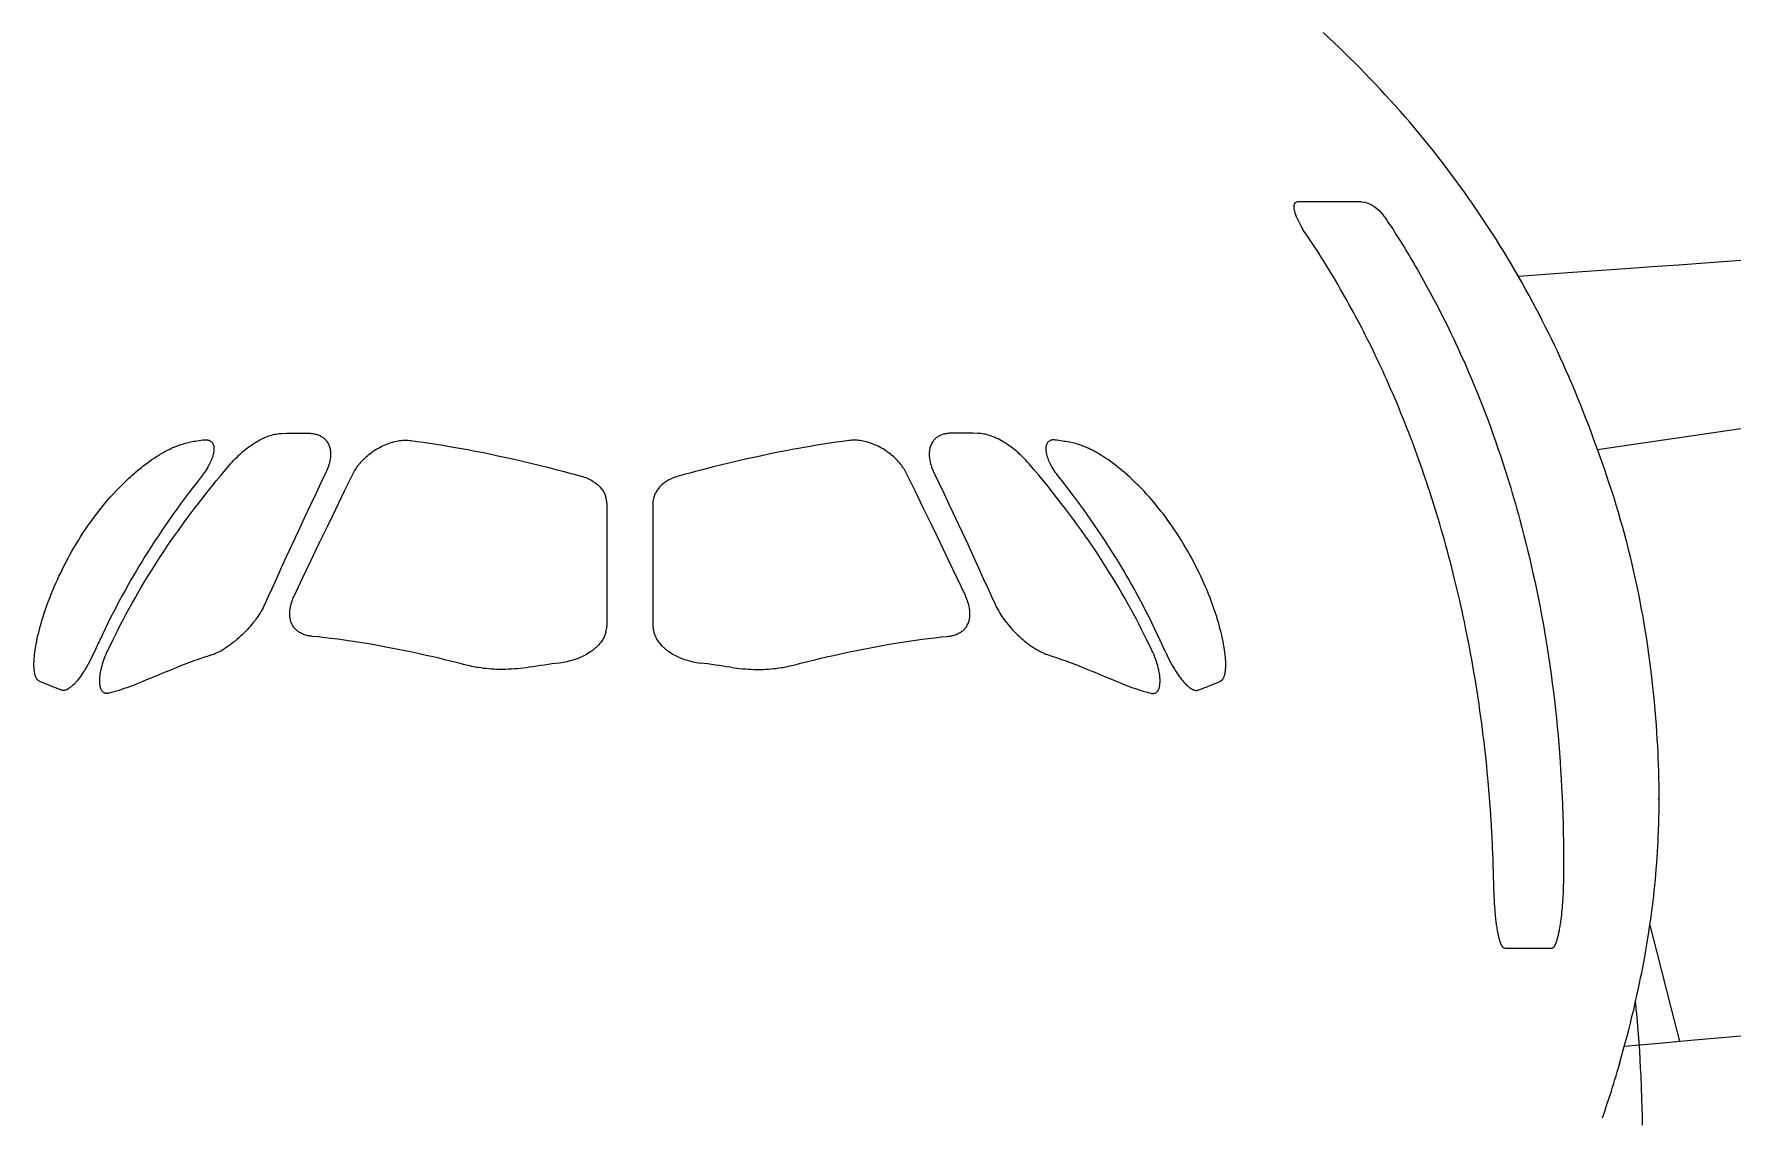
# Model space of a CAD drawing. Header units: millimetres. Extents: x -1718 to 143559, y -78490 to 15626.
# Drawn here: x 109455 to 114381, y 3229 to 6375 of the extents above; entities that cross this region are included whole.
import ezdxf

# ---------------------------------------------------------------- set-up
doc = ezdxf.new("R2010")
doc.units = ezdxf.units.MM
doc.header["$MEASUREMENT"] = 0
doc.linetypes.add('SOLID', pattern=[0])
doc.layers.get('0').update_dxf_attribs({"linetype": 'CONTINUOUS'})
doc.layers.add('LAYER_0$C$L0', color=7, linetype='SOLID')

msp = doc.modelspace()

# ---------------------------------------------------------------- linework, layer by layer
at = {"color": 7, "ltscale": 0.03937}
for p, q in [((111116.7, 5012.4), (111116.8, 4656.7)), ((111250.7, 5012.4), (111250.6, 4656.7))]:
    msp.add_line(p, q, dxfattribs=at)
at = {"ltscale": 0.000961214}
msp.add_line((114165.5, 4155.8), (114165.5, 4154.8), dxfattribs=at)
at = {"ltscale": 0.03937}
msp.add_line((114142.7, 3788.7), (114161.9, 3713.3), dxfattribs=at)
at = {"ltscale": 0.00015551}
msp.add_line((114127.9, 3710.7), (114128.1, 3710.7), dxfattribs=at)
at = {"color": 7, "ltscale": 0.03937}
for points in [[(113987.8, 5176.4), (113980.4, 5197.1), (113972.9, 5217.8), (113965.2, 5238.4), (113957.3, 5258.9), (113949.4, 5279.4), (113941.2, 5299.8), (113932.9, 5320.2), (113924.5, 5340.5), (113915.9, 5360.8), (113911.6, 5370.9), (113907.2, 5381), (113899.1, 5399.3), (113891, 5417.5), (113882.7, 5435.7), (113874.2, 5453.9), (113865.7, 5471.9), (113857, 5490), (113848.2, 5507.9), (113839.3, 5525.8), (113830.3, 5543.7), (113821.2, 5561.5), (113811.9, 5579.2), (113802, 5597.7), (113792, 5616.2), (113781.9, 5634.6), (113771.7, 5652.9), (113761.3, 5671.1), (113750.8, 5689.3), (113740.2, 5707.4), (113729.4, 5725.4), (113718.5, 5743.4), (113707.5, 5761.2), (113696.4, 5779), (113685.1, 5796.7), (113673.7, 5814.3), (113662.2, 5831.9), (113650.5, 5849.3), (113638.8, 5866.7), (113626.9, 5884), (113614.9, 5901.2), (113602.7, 5918.3), (113590.5, 5935.3), (113578.1, 5952.2), (113565.6, 5969.1), (113552.8, 5986.1), (113539.8, 6003), (113526.8, 6019.8), (113513.6, 6036.6), (113500.3, 6053.2), (113486.8, 6069.7), (113473.3, 6086.2), (113459.6, 6102.5), (113445.9, 6118.8), (113432, 6134.9), (113418, 6150.9), (113403.8, 6166.9), (113389.6, 6182.7), (113375.2, 6198.4), (113360.8, 6214), (113346.2, 6229.5), (113331.5, 6244.9), (113316.7, 6260.2), (113301.8, 6275.4), (113286.8, 6290.5), (113271.7, 6305.4), (113256.5, 6320.3), (113241.2, 6335), (113225.7, 6349.7), (113210.2, 6364.2), (113194.6, 6378.6)], [(114461, 5721.5), (114380.7, 5715.5), (114303.3, 5709.8), (114225.9, 5704.2), (114149.4, 5698.8), (114073, 5693.4), (113918.5, 5682.5), (113761.1, 5671.5)], [(114406.7, 5228.6), (114268, 5208.6), (114129.4, 5188.4), (113990.9, 5168.2)], [(109466.7, 4629.9), (109468.7, 4638.5), (109470.9, 4647.1), (109473.2, 4655.7), (109475.6, 4664.3), (109478.1, 4673), (109479.7, 4678.3), (109481.4, 4683.7), (109484.9, 4694.5), (109488.5, 4705.3), (109490.4, 4710.9), (109492.4, 4716.4), (109496.4, 4727.5), (109500.6, 4738.6), (109505, 4749.7), (109509.5, 4760.7), (109513.9, 4770.9), (109518.3, 4781), (109522.9, 4791.1), (109527.5, 4801.2), (109532.6, 4811.7), (109537.7, 4822.2), (109543, 4832.7), (109548.4, 4843), (109553.9, 4853.4), (109559.5, 4863.6), (109565.2, 4873.8), (109571, 4883.9), (109577.4, 4894.6), (109583.8, 4905.3), (109590.4, 4915.8), (109597.1, 4926.2), (109603.4, 4935.7), (109609.7, 4945), (109616.1, 4954.3), (109622.7, 4963.5), (109629.3, 4972.6), (109636.1, 4981.5), (109643, 4990.4), (109649.9, 4999.2), (109657, 5007.9), (109663.8, 5016), (109670.6, 5024), (109677.5, 5031.9), (109684.6, 5039.6), (109692.2, 5047.8), (109699.9, 5055.9), (109707.7, 5063.9), (109711.7, 5067.9), (109715.7, 5071.8), (109719.7, 5075.7), (109723.7, 5079.5), (109729.1, 5084.6), (109734.6, 5089.7), (109740.1, 5094.6), (109747.7, 5101.3), (109755.4, 5107.8), (109759.2, 5111), (109763.1, 5114.2), (109767, 5117.3), (109770.9, 5120.4), (109777.5, 5125.5), (109784.1, 5130.4), (109790.7, 5135.2), (109797.4, 5139.9), (109804.1, 5144.4), (109810.9, 5148.8), (109817.8, 5153.1), (109821.3, 5155.2), (109824.8, 5157.3), (109828.2, 5159.3), (109831.6, 5161.2), (109836.8, 5164), (109842, 5166.7), (109847.2, 5169.3), (109852.3, 5171.8), (109858.1, 5174.4), (109863.9, 5176.9), (109869.7, 5179.2), (109875.4, 5181.4), (109878.2, 5182.4), (109881.1, 5183.3), (109885.7, 5184.8), (109890.4, 5186.1), (109895, 5187.3), (109899.6, 5188.4), (109904.1, 5189.4), (109908.5, 5190.2)], [(109949.3, 5196.5), (109951.7, 5196.8), (109952.9, 5196.9), (109954.1, 5196.9), (109955.3, 5196.9), (109956.4, 5196.9), (109958.1, 5196.7), (109959.8, 5196.5), (109961.4, 5196.1), (109962.9, 5195.7), (109964.4, 5195.1), (109965.9, 5194.4), (109967.2, 5193.6), (109968.5, 5192.6), (109969.8, 5191.6), (109970.9, 5190.5), (109971.9, 5189.2), (109972.8, 5187.9), (109973.7, 5186.4), (109974.3, 5185.2), (109974.8, 5184), (109975.3, 5182.7), (109975.6, 5181.7), (109975.9, 5180.6), (109976.4, 5178.4), (109976.7, 5176.2), (109976.9, 5173.8), (109977, 5171.3), (109977, 5169.2), (109976.8, 5167), (109976.6, 5164.8), (109976.4, 5163.2), (109976.2, 5161.5), (109975.9, 5159.7), (109975.5, 5157.9), (109974.7, 5154.3), (109973.7, 5150.7), (109972.6, 5147), (109971.3, 5143.2), (109969.8, 5139.3), (109968.2, 5135.4), (109966.4, 5131.5), (109964.6, 5127.6), (109963.3, 5125.2), (109962.1, 5122.8), (109960.7, 5120.3), (109959.3, 5117.9), (109956.5, 5113), (109953.5, 5108.3), (109950.5, 5103.7), (109947.2, 5099.1), (109943.9, 5094.6), (109940.5, 5090.1)], [(110025.6, 5127.2), (110030.3, 5132.6), (110035.1, 5137.9), (110040.1, 5143.1), (110045.2, 5148.2), (110050.4, 5153.2), (110053.1, 5155.7), (110055.8, 5158.2), (110058.5, 5160.6), (110061.2, 5163), (110065.9, 5166.9), (110070.7, 5170.8), (110075.5, 5174.5), (110080.3, 5178.2), (110085.3, 5181.7), (110090.2, 5185), (110095.3, 5188.3), (110100.4, 5191.4), (110105.5, 5194.3), (110110.6, 5197.1), (110115.7, 5199.8), (110118.3, 5201), (110120.9, 5202.2), (110123.4, 5203.3), (110126, 5204.5), (110129.4, 5205.8), (110132.8, 5207.2), (110136.2, 5208.4), (110140.5, 5209.8), (110144.8, 5211.1), (110149, 5212.2), (110153.2, 5213.2), (110157.3, 5214), (110161.4, 5214.7), (110165.4, 5215.2), (110169.4, 5215.5), (110171.4, 5215.6), (110173.3, 5215.7)], [(110173.3, 5215.7), (110189, 5216), (110204.9, 5216.2), (110220.9, 5216.3), (110237.1, 5216.2), (110253.4, 5216.1)], [(110253.4, 5216.1), (110257, 5216), (110260.6, 5215.7), (110264.1, 5215.3), (110267.5, 5214.7), (110269.2, 5214.4), (110270.9, 5214), (110273.7, 5213.3), (110276.4, 5212.5), (110279.1, 5211.6), (110281.7, 5210.6), (110284.2, 5209.4), (110286.7, 5208.2), (110289.1, 5206.8), (110291.4, 5205.3), (110293.6, 5203.8), (110295.8, 5202.1), (110297.8, 5200.3), (110299.7, 5198.4), (110301.6, 5196.4), (110303.3, 5194.2), (110305, 5192), (110306.5, 5189.7), (110307.9, 5187.3), (110309.2, 5184.7), (110310.4, 5182.1), (110311.5, 5179.4), (110312.4, 5176.6), (110313.2, 5173.7), (110313.9, 5170.7), (110314.5, 5167.6), (110314.9, 5164.5), (110315.2, 5161.2), (110315.3, 5158.8), (110315.4, 5156.3), (110315.4, 5153.8), (110315.3, 5151.9), (110315.2, 5150), (110315, 5148), (110314.9, 5146), (110314.4, 5142.1), (110313.7, 5138.1), (110312.9, 5134), (110312.2, 5131), (110311.4, 5127.9), (110310.5, 5124.9), (110309.8, 5122.6), (110309.1, 5120.4), (110308.3, 5118), (110307.4, 5115.7), (110305.6, 5111.1), (110303.6, 5106.5), (110301.5, 5101.9)], [(110381, 5099.4), (110383, 5103.3), (110385.2, 5107.1), (110387.4, 5110.8), (110389.7, 5114.4), (110392.1, 5118), (110394.6, 5121.5), (110396.2, 5123.5), (110397.7, 5125.5), (110400.9, 5129.4), (110404.2, 5133.2), (110407.6, 5136.9), (110409.5, 5138.9), (110411.4, 5140.9), (110413.4, 5142.8), (110415.4, 5144.7), (110419.4, 5148.4), (110423.5, 5152), (110427.6, 5155.4), (110431.8, 5158.7), (110436, 5161.8), (110440.3, 5164.8), (110444.7, 5167.7), (110449.4, 5170.6), (110454.1, 5173.3), (110458.9, 5175.9), (110463.7, 5178.4), (110468.5, 5180.7), (110473.4, 5182.8), (110478.3, 5184.8), (110483.2, 5186.7), (110488.2, 5188.4), (110493.1, 5189.9), (110495.6, 5190.6), (110498.1, 5191.3), (110502.5, 5192.3), (110506.8, 5193.3), (110511.2, 5194.1), (110515.6, 5194.7), (110520, 5195.3), (110524.4, 5195.7), (110528.8, 5195.9), (110532.7, 5196), (110536.6, 5196), (110540.5, 5195.8), (110544.4, 5195.5), (110548.2, 5195.1)], [(110548.2, 5195.1), (110566.6, 5192.7), (110585.1, 5190.1), (110603.7, 5187.3), (110622.5, 5184.5), (110641.4, 5181.4), (110660.5, 5178.2), (110677.7, 5175.2), (110695, 5172.1), (110712.5, 5168.9), (110730, 5165.5), (110741.7, 5163.3), (110753.5, 5160.9), (110777.1, 5156.1), (110800.7, 5151.1), (110824.4, 5146), (110848.2, 5140.7), (110872.2, 5135.2), (110896.2, 5129.5), (110920.4, 5123.7), (110944.7, 5117.7), (110969.1, 5111.5), (110981.3, 5108.4), (110993.5, 5105.2), (111009.9, 5100.8), (111026.3, 5096.4), (111042.8, 5091.9)], [(111819.2, 5195.1), (111800.8, 5192.7), (111782.3, 5190.1), (111763.7, 5187.3), (111744.9, 5184.5), (111726, 5181.4), (111706.9, 5178.2), (111689.7, 5175.2), (111672.4, 5172.1), (111654.9, 5168.9), (111637.4, 5165.5), (111625.7, 5163.3), (111613.9, 5160.9), (111590.3, 5156.1), (111566.7, 5151.1), (111543, 5146), (111519.2, 5140.7), (111495.2, 5135.2), (111471.2, 5129.5), (111447, 5123.7), (111422.7, 5117.7), (111398.3, 5111.5), (111386.1, 5108.4), (111373.9, 5105.2), (111357.5, 5100.8), (111341.1, 5096.4), (111324.6, 5091.9)], [(111986.4, 5099.4), (111984.4, 5103.3), (111982.3, 5107.1), (111980, 5110.8), (111977.7, 5114.4), (111975.3, 5118), (111972.8, 5121.5), (111971.2, 5123.5), (111969.7, 5125.5), (111966.5, 5129.4), (111963.2, 5133.2), (111959.8, 5136.9), (111957.9, 5138.9), (111956, 5140.9), (111954, 5142.8), (111952, 5144.7), (111948, 5148.4), (111944, 5152), (111939.8, 5155.4), (111935.6, 5158.7), (111931.4, 5161.8), (111927.1, 5164.8), (111922.7, 5167.7), (111918, 5170.6), (111913.3, 5173.3), (111908.5, 5175.9), (111903.7, 5178.4), (111898.9, 5180.7), (111894, 5182.8), (111889.1, 5184.8), (111884.2, 5186.7), (111879.2, 5188.4), (111874.3, 5189.9), (111871.8, 5190.6), (111869.3, 5191.3), (111864.9, 5192.3), (111860.6, 5193.3), (111856.2, 5194.1), (111851.8, 5194.7), (111847.4, 5195.3), (111843, 5195.7), (111838.6, 5195.9), (111834.7, 5196), (111830.8, 5196), (111826.9, 5195.8), (111823.1, 5195.5), (111819.2, 5195.1)], [(112114, 5216.1), (112110.4, 5216), (112106.8, 5215.7), (112103.3, 5215.3), (112099.9, 5214.7), (112098.2, 5214.4), (112096.5, 5214), (112093.7, 5213.3), (112091, 5212.5), (112088.3, 5211.6), (112085.7, 5210.6), (112083.2, 5209.4), (112080.7, 5208.2), (112078.3, 5206.8), (112076, 5205.3), (112073.8, 5203.8), (112071.7, 5202.1), (112069.6, 5200.3), (112067.7, 5198.4), (112065.8, 5196.4), (112064.1, 5194.2), (112062.4, 5192), (112060.9, 5189.7), (112059.5, 5187.3), (112058.2, 5184.7), (112057, 5182.1), (112055.9, 5179.4), (112055, 5176.6), (112054.2, 5173.7), (112053.5, 5170.7), (112052.9, 5167.6), (112052.5, 5164.5), (112052.2, 5161.2), (112052.1, 5158.8), (112052, 5156.3), (112052.1, 5153.8), (112052.1, 5151.9), (112052.2, 5150), (112052.4, 5148), (112052.6, 5146), (112053.1, 5142.1), (112053.7, 5138.1), (112054.5, 5134), (112055.2, 5131), (112056, 5127.9), (112056.9, 5124.9), (112057.6, 5122.6), (112058.3, 5120.4), (112059.1, 5118), (112060, 5115.7), (112061.8, 5111.1), (112063.8, 5106.5), (112065.9, 5101.9)], [(112194.1, 5215.7), (112178.4, 5216), (112162.5, 5216.2), (112146.5, 5216.3), (112130.3, 5216.2), (112114, 5216.1)], [(112341.8, 5127.2), (112337.1, 5132.6), (112332.3, 5137.9), (112327.3, 5143.1), (112322.2, 5148.2), (112317, 5153.2), (112314.3, 5155.7), (112311.6, 5158.2), (112308.9, 5160.6), (112306.2, 5163), (112301.5, 5166.9), (112296.8, 5170.8), (112291.9, 5174.5), (112287.1, 5178.2), (112282.1, 5181.7), (112277.2, 5185), (112272.1, 5188.3), (112267, 5191.4), (112261.9, 5194.3), (112256.8, 5197.1), (112251.7, 5199.8), (112249.1, 5201), (112246.5, 5202.2), (112244, 5203.3), (112241.4, 5204.5), (112238, 5205.8), (112234.6, 5207.2), (112231.2, 5208.4), (112226.9, 5209.8), (112222.6, 5211.1), (112218.4, 5212.2), (112214.2, 5213.2), (112210.1, 5214), (112206, 5214.7), (112202, 5215.2), (112198, 5215.5), (112196.1, 5215.6), (112194.1, 5215.7)], [(112418.1, 5196.5), (112415.7, 5196.8), (112414.5, 5196.9), (112413.3, 5196.9), (112412.1, 5196.9), (112411, 5196.9), (112409.3, 5196.7), (112407.6, 5196.5), (112406, 5196.1), (112404.5, 5195.7), (112403, 5195.1), (112401.5, 5194.4), (112400.2, 5193.6), (112398.9, 5192.6), (112397.6, 5191.6), (112396.5, 5190.5), (112395.5, 5189.2), (112394.6, 5187.9), (112393.7, 5186.4), (112393.1, 5185.2), (112392.6, 5184), (112392.1, 5182.7), (112391.8, 5181.7), (112391.5, 5180.6), (112391, 5178.4), (112390.7, 5176.2), (112390.5, 5173.8), (112390.4, 5171.3), (112390.4, 5169.2), (112390.6, 5167), (112390.8, 5164.8), (112391, 5163.2), (112391.2, 5161.5), (112391.5, 5159.7), (112391.9, 5157.9), (112392.7, 5154.3), (112393.7, 5150.7), (112394.8, 5147), (112396.1, 5143.2), (112397.6, 5139.3), (112399.2, 5135.4), (112401, 5131.5), (112402.8, 5127.6), (112404.1, 5125.2), (112405.3, 5122.8), (112406.7, 5120.3), (112408.1, 5117.9), (112410.9, 5113), (112413.9, 5108.3), (112416.9, 5103.7), (112420.2, 5099.1), (112423.5, 5094.6), (112426.9, 5090.1)], [(112900.7, 4629.9), (112898.7, 4638.5), (112896.5, 4647.1), (112894.2, 4655.7), (112891.8, 4664.3), (112889.3, 4673), (112887.7, 4678.3), (112886, 4683.7), (112882.5, 4694.5), (112878.9, 4705.3), (112877, 4710.9), (112875, 4716.4), (112871, 4727.5), (112866.8, 4738.6), (112862.4, 4749.7), (112857.9, 4760.7), (112853.5, 4770.9), (112849.1, 4781), (112844.5, 4791.1), (112839.9, 4801.2), (112834.8, 4811.7), (112829.7, 4822.2), (112824.4, 4832.7), (112819, 4843), (112813.5, 4853.4), (112807.9, 4863.6), (112802.2, 4873.8), (112796.4, 4883.9), (112790, 4894.6), (112783.6, 4905.3), (112777, 4915.8), (112770.3, 4926.2), (112764, 4935.7), (112757.7, 4945), (112751.3, 4954.3), (112744.7, 4963.5), (112738.1, 4972.6), (112731.3, 4981.5), (112724.4, 4990.4), (112717.5, 4999.2), (112710.4, 5007.9), (112703.6, 5016), (112696.8, 5024), (112689.9, 5031.9), (112682.8, 5039.6), (112675.2, 5047.8), (112667.5, 5055.9), (112659.7, 5063.9), (112655.7, 5067.9), (112651.7, 5071.8), (112647.7, 5075.7), (112643.7, 5079.5), (112638.3, 5084.6), (112632.8, 5089.7), (112627.3, 5094.6), (112619.7, 5101.3), (112612, 5107.8), (112608.2, 5111), (112604.3, 5114.2), (112600.4, 5117.3), (112596.5, 5120.4), (112589.9, 5125.5), (112583.3, 5130.4), (112576.7, 5135.2), (112570, 5139.9), (112563.3, 5144.4), (112556.5, 5148.8), (112549.6, 5153.1), (112546.1, 5155.2), (112542.6, 5157.3), (112539.2, 5159.3), (112535.8, 5161.2), (112530.6, 5164), (112525.4, 5166.7), (112520.2, 5169.3), (112515.1, 5171.8), (112509.3, 5174.4), (112503.5, 5176.9), (112497.7, 5179.2), (112492, 5181.4), (112489.2, 5182.4), (112486.3, 5183.3), (112481.7, 5184.8), (112477, 5186.1), (112472.4, 5187.3), (112467.8, 5188.4), (112463.3, 5189.4), (112458.9, 5190.2)], [(109682.7, 4613.8), (109690.4, 4629.5), (109698.3, 4645.2), (109706.3, 4660.9), (109714.5, 4676.6), (109722.9, 4692.3), (109731.4, 4707.9), (109740.1, 4723.6), (109748.3, 4738.1), (109756.6, 4752.7), (109765.2, 4767.3), (109773.8, 4781.8), (109782.7, 4796.4), (109792.1, 4811.7), (109801.6, 4826.9), (109811.4, 4842.2), (109821.4, 4857.5), (109831.5, 4872.9), (109841.8, 4888.2), (109852.4, 4903.6), (109863.1, 4919), (109874, 4934.5), (109885.2, 4950), (109896.5, 4965.5), (109908.1, 4981.1), (109919.9, 4996.7), (109932.2, 5012.8), (109944.8, 5029), (109957.6, 5045.2), (109970.7, 5061.4), (109984, 5077.8), (109997.6, 5094.2), (110011.5, 5110.7), (110025.6, 5127.2)], [(112684.7, 4613.8), (112677, 4629.5), (112669.1, 4645.2), (112661.1, 4660.9), (112652.9, 4676.6), (112644.5, 4692.3), (112636, 4707.9), (112627.3, 4723.6), (112619.1, 4738.1), (112610.8, 4752.7), (112602.2, 4767.3), (112593.6, 4781.8), (112584.7, 4796.4), (112575.3, 4811.7), (112565.8, 4826.9), (112556, 4842.2), (112546, 4857.5), (112535.9, 4872.9), (112525.6, 4888.2), (112515, 4903.6), (112504.3, 4919), (112493.4, 4934.5), (112482.2, 4950), (112470.9, 4965.5), (112459.3, 4981.1), (112447.5, 4996.7), (112435.2, 5012.8), (112422.6, 5029), (112409.8, 5045.2), (112396.7, 5061.4), (112383.4, 5077.8), (112369.8, 5094.2), (112355.9, 5110.7), (112341.8, 5127.2)], [(109940.5, 5090.1), (109928, 5074.3), (109915.8, 5058.4), (109903.8, 5042.6), (109892, 5026.9), (109880.4, 5011.2), (109869, 4995.6), (109857.9, 4980), (109847.1, 4964.7), (109836.6, 4949.4), (109826.2, 4934.2), (109816, 4919), (109806, 4903.8), (109796.2, 4888.7), (109786.5, 4873.6), (109777, 4858.4), (109767.7, 4843.3), (109758.6, 4828.3), (109751.1, 4815.7), (109743.7, 4803.2), (109736.5, 4790.7), (109729.3, 4778.1), (109720.2, 4762), (109711.3, 4745.8), (109702.6, 4729.7), (109694.1, 4713.5), (109685.7, 4697.3), (109677.4, 4681.2), (109669.4, 4665), (109661.4, 4648.8), (109653.7, 4632.5), (109646, 4616.3)], [(110301.5, 5101.9), (110287.6, 5072.6), (110272.3, 5040.3), (110257.3, 5008.7), (110238.9, 4969.5), (110221.1, 4931.3), (110203.8, 4894), (110187, 4857.7), (110172.5, 4826.2), (110158.4, 4795.2), (110144.6, 4764.8), (110134.4, 4742.3), (110124.5, 4720.1)], [(110210.5, 4745.1), (110234.4, 4795.8), (110258.5, 4846.4), (110282.7, 4897.1), (110307.1, 4947.7), (110331.6, 4998.2), (110356.2, 5048.8), (110381, 5099.4)], [(111042.8, 5091.9), (111047.1, 5090.6), (111051.3, 5089.2), (111055.5, 5087.7), (111059.7, 5086), (111061.8, 5085.1), (111063.8, 5084.1), (111065.8, 5083.2), (111067.8, 5082.2), (111070.8, 5080.6), (111073.7, 5079), (111076.6, 5077.2), (111079.5, 5075.4), (111082.1, 5073.5), (111084.8, 5071.6), (111087.3, 5069.5), (111089.8, 5067.4), (111092.6, 5064.9), (111094, 5063.6), (111095.4, 5062.2), (111096.6, 5060.8), (111097.9, 5059.5), (111099.9, 5057.2), (111101.8, 5054.8), (111103.6, 5052.3), (111105.3, 5049.8), (111106.9, 5047.2), (111108.4, 5044.6), (111109.8, 5042), (111111, 5039.3), (111112.2, 5036.5), (111113.2, 5033.7), (111114.1, 5030.8)], [(111324.6, 5091.9), (111320.3, 5090.6), (111316.1, 5089.2), (111311.9, 5087.7), (111307.7, 5086), (111305.6, 5085.1), (111303.6, 5084.1), (111301.6, 5083.2), (111299.6, 5082.2), (111296.6, 5080.6), (111293.7, 5079), (111290.8, 5077.2), (111287.9, 5075.4), (111285.3, 5073.5), (111282.6, 5071.6), (111280.1, 5069.5), (111277.6, 5067.4), (111274.8, 5064.9), (111273.4, 5063.6), (111272, 5062.2), (111270.8, 5060.8), (111269.5, 5059.5), (111267.5, 5057.2), (111265.6, 5054.8), (111263.8, 5052.3), (111262.1, 5049.8), (111260.5, 5047.2), (111259, 5044.6), (111257.6, 5042), (111256.4, 5039.3), (111255.2, 5036.5), (111254.2, 5033.7), (111253.3, 5030.8)], [(112156.9, 4745.1), (112133, 4795.8), (112108.9, 4846.4), (112084.7, 4897.1), (112060.3, 4947.7), (112035.8, 4998.2), (112011.2, 5048.8), (111986.4, 5099.4)], [(112065.9, 5101.9), (112079.8, 5072.6), (112095.1, 5040.3), (112110.1, 5008.7), (112128.5, 4969.5), (112146.3, 4931.3), (112163.6, 4894), (112180.4, 4857.7), (112194.9, 4826.2), (112209, 4795.2), (112222.8, 4764.8), (112233, 4742.3), (112242.9, 4720.1)], [(112426.9, 5090.1), (112439.4, 5074.3), (112451.6, 5058.4), (112463.6, 5042.6), (112475.4, 5026.9), (112487, 5011.2), (112498.4, 4995.6), (112509.5, 4980), (112520.3, 4964.7), (112530.8, 4949.4), (112541.2, 4934.2), (112551.4, 4919), (112561.4, 4903.8), (112571.2, 4888.7), (112580.9, 4873.6), (112590.4, 4858.4), (112599.7, 4843.3), (112608.8, 4828.3), (112616.3, 4815.7), (112623.7, 4803.2), (112630.9, 4790.7), (112638.1, 4778.1), (112647.2, 4762), (112656.1, 4745.8), (112664.8, 4729.7), (112673.3, 4713.5), (112681.7, 4697.3), (112690, 4681.2), (112698.1, 4665), (112706, 4648.8), (112713.8, 4632.5), (112721.4, 4616.3)], [(110262.2, 4626.9), (110260.1, 4627.2), (110258, 4627.4), (110255.2, 4627.8), (110252.4, 4628.3), (110249.6, 4628.9), (110246.4, 4629.7), (110243.2, 4630.6), (110240, 4631.6), (110236.9, 4632.7), (110233.9, 4633.9), (110231, 4635.2), (110228.2, 4636.7), (110225.5, 4638.2), (110222.9, 4639.9), (110221.6, 4640.8), (110220.3, 4641.7), (110218.3, 4643.3), (110216.3, 4645), (110214.4, 4646.9), (110212.5, 4648.8), (110210.8, 4650.8), (110209.1, 4652.9), (110207.6, 4655), (110206.2, 4657.2), (110204.8, 4659.5), (110203.6, 4661.9), (110202.4, 4664.4), (110201.4, 4666.9), (110200.5, 4669.6), (110199.6, 4672.3), (110199.2, 4673.9), (110198.9, 4675.4), (110198.2, 4678.6), (110197.7, 4681.9), (110197.4, 4685.3), (110197.2, 4688.7), (110197.1, 4692.2), (110197.2, 4695.7), (110197.4, 4699.2), (110197.7, 4702.8), (110198.2, 4706.4), (110198.8, 4710), (110199.5, 4713.6), (110200.3, 4717.2), (110200.9, 4719.4), (110201.5, 4721.6), (110202.9, 4726.1), (110204.4, 4730.5), (110206, 4734.8), (110207.4, 4738.3), (110208.9, 4741.7), (110210.5, 4745.1)], [(112105.2, 4626.9), (112107.3, 4627.2), (112109.4, 4627.4), (112112.2, 4627.8), (112115, 4628.3), (112117.8, 4628.9), (112121, 4629.7), (112124.2, 4630.6), (112127.4, 4631.6), (112130.5, 4632.7), (112133.5, 4633.9), (112136.4, 4635.2), (112139.2, 4636.7), (112141.9, 4638.2), (112144.5, 4639.9), (112145.8, 4640.8), (112147.1, 4641.7), (112149.1, 4643.3), (112151.1, 4645), (112153, 4646.9), (112154.9, 4648.8), (112156.6, 4650.8), (112158.3, 4652.9), (112159.8, 4655), (112161.2, 4657.2), (112162.6, 4659.5), (112163.8, 4661.9), (112165, 4664.4), (112166, 4666.9), (112166.9, 4669.6), (112167.8, 4672.3), (112168.2, 4673.9), (112168.5, 4675.4), (112169.2, 4678.6), (112169.7, 4681.9), (112170, 4685.3), (112170.2, 4688.7), (112170.3, 4692.2), (112170.2, 4695.7), (112170, 4699.2), (112169.7, 4702.8), (112169.2, 4706.4), (112168.6, 4710), (112167.9, 4713.6), (112167.1, 4717.2), (112166.5, 4719.4), (112165.9, 4721.6), (112164.5, 4726.1), (112163, 4730.5), (112161.4, 4734.8), (112160, 4738.3), (112158.5, 4741.7), (112156.9, 4745.1)], [(110124.5, 4720.1), (110123.3, 4717.6), (110122.1, 4715.1), (110120.8, 4712.4), (110119.5, 4709.8), (110116.7, 4704.7), (110113.8, 4699.6), (110110.8, 4694.6), (110107.7, 4689.6), (110104.4, 4684.6), (110101.8, 4680.8), (110099.1, 4677), (110096.3, 4673.3), (110094.2, 4670.4), (110092, 4667.7), (110087.5, 4662.1), (110083, 4656.6), (110078.2, 4651.2), (110073.7, 4646.3), (110069, 4641.4), (110064.3, 4636.5), (110059.4, 4631.8), (110054.4, 4627.1), (110049.3, 4622.4), (110044, 4617.9), (110038.6, 4613.4), (110033.1, 4608.9), (110028.1, 4605.2), (110023.1, 4601.4), (110017.9, 4597.8), (110012.7, 4594.3), (110007.3, 4590.8)], [(112242.9, 4720.1), (112244.1, 4717.6), (112245.3, 4715.1), (112246.6, 4712.4), (112247.9, 4709.8), (112250.7, 4704.7), (112253.6, 4699.6), (112256.6, 4694.6), (112259.7, 4689.6), (112263, 4684.6), (112265.6, 4680.8), (112268.3, 4677), (112271.1, 4673.3), (112273.2, 4670.4), (112275.4, 4667.7), (112279.9, 4662.1), (112284.5, 4656.6), (112289.2, 4651.2), (112293.7, 4646.3), (112298.4, 4641.4), (112303.1, 4636.5), (112308, 4631.8), (112313, 4627.1), (112318.1, 4622.4), (112323.4, 4617.9), (112328.8, 4613.4), (112334.3, 4608.9), (112339.3, 4605.2), (112344.3, 4601.4), (112349.5, 4597.8), (112354.7, 4594.3), (112360.1, 4590.8)], [(111114.1, 4638.1), (111113.3, 4635.5), (111112.4, 4632.9), (111111.4, 4630.3), (111110.4, 4627.8), (111109.6, 4626.2), (111108.8, 4624.5), (111107.1, 4621.3), (111105.2, 4618.1), (111103.3, 4615.1), (111101.3, 4612.2), (111099.2, 4609.4), (111097, 4606.6), (111094.7, 4603.9), (111092.7, 4601.7), (111090.6, 4599.5), (111088.5, 4597.4), (111086.9, 4595.8), (111085.2, 4594.3), (111081.9, 4591.3), (111080, 4589.8), (111078.2, 4588.3), (111076.2, 4586.8), (111074.3, 4585.3), (111070.3, 4582.5), (111066.3, 4579.8), (111062.1, 4577.2), (111057.9, 4574.7), (111053.6, 4572.4), (111049.8, 4570.4), (111045.9, 4568.5), (111041.9, 4566.7), (111038, 4565), (111035.3, 4563.9), (111032.6, 4562.8), (111029.9, 4561.8), (111027.2, 4560.8), (111022.1, 4559), (111016.9, 4557.4), (111011.6, 4555.9), (111006.4, 4554.5), (111001.1, 4553.3), (110995.7, 4552.1), (110990.4, 4551.1), (110985, 4550.3), (110979.6, 4549.5)], [(111253.3, 4638.1), (111254.1, 4635.5), (111255, 4632.9), (111256, 4630.3), (111257, 4627.8), (111257.8, 4626.2), (111258.6, 4624.5), (111260.3, 4621.3), (111262.2, 4618.1), (111264.1, 4615.1), (111266.1, 4612.2), (111268.2, 4609.4), (111270.4, 4606.6), (111272.7, 4603.9), (111274.7, 4601.7), (111276.8, 4599.5), (111278.9, 4597.4), (111280.5, 4595.8), (111282.2, 4594.3), (111285.5, 4591.3), (111287.4, 4589.8), (111289.2, 4588.3), (111291.2, 4586.8), (111293.1, 4585.3), (111297.1, 4582.5), (111301.1, 4579.8), (111305.3, 4577.2), (111309.5, 4574.7), (111313.8, 4572.4), (111317.7, 4570.4), (111321.5, 4568.5), (111325.5, 4566.7), (111329.4, 4565), (111332.1, 4563.9), (111334.8, 4562.8), (111337.5, 4561.8), (111340.2, 4560.8), (111345.3, 4559), (111350.5, 4557.4), (111355.8, 4555.9), (111361, 4554.5), (111366.3, 4553.3), (111371.7, 4552.1), (111377, 4551.1), (111382.4, 4550.3), (111387.8, 4549.5)], [(109471.6, 4496.4), (109470.3, 4497), (109469.2, 4497.7), (109468, 4498.5), (109466.9, 4499.3), (109466, 4500.2), (109465.1, 4501.1), (109464.3, 4502.1), (109463.7, 4502.9), (109463.1, 4503.7), (109462.3, 4505.1), (109461.5, 4506.6), (109460.7, 4508.1), (109460.2, 4509.3), (109459.7, 4510.5), (109459.3, 4511.8), (109458.8, 4513.2), (109458.4, 4514.6), (109458, 4516.1), (109457.6, 4517.8), (109457.2, 4519.5), (109456.6, 4522.8), (109456.1, 4526.3), (109455.7, 4529.4), (109455.4, 4532.6), (109455.2, 4535.9), (109455.1, 4538.3), (109455, 4540.8), (109455, 4543.7), (109455, 4546.5), (109455.1, 4549.5), (109455.2, 4552.6), (109455.3, 4556), (109455.5, 4559.4), (109455.8, 4562.9), (109456.1, 4566.4), (109456.8, 4573.4), (109457.6, 4580.5), (109458.6, 4587.7), (109459.7, 4594.9), (109460.4, 4599.2), (109461.2, 4603.5), (109462.9, 4612.3), (109464.7, 4621.1), (109466.7, 4629.9)], [(109671.5, 4461.7), (109670.4, 4461.5), (109669.4, 4461.3), (109668.5, 4461.2), (109667.5, 4461.1), (109666.1, 4461.1), (109664.7, 4461.1), (109663.4, 4461.3), (109662.1, 4461.6), (109660.7, 4462), (109659.5, 4462.5), (109658.2, 4463.1), (109657.1, 4463.8), (109656, 4464.6), (109654.9, 4465.6), (109653.9, 4466.6), (109652.9, 4467.8), (109652.1, 4469), (109651.5, 4469.8), (109651, 4470.7), (109650.1, 4472.5), (109649.6, 4473.6), (109649.2, 4474.7), (109648.7, 4475.9), (109648.3, 4477.2), (109647.6, 4479.6), (109647, 4482.2), (109646.6, 4484.5), (109646.3, 4486.9), (109646, 4489.2), (109645.9, 4491.1), (109645.8, 4492.9), (109645.7, 4496.6), (109645.7, 4498.7), (109645.7, 4500.8), (109645.8, 4503.1), (109646, 4505.4), (109646.3, 4509.8), (109646.8, 4514.3), (109647.5, 4518.8), (109648.1, 4522.6), (109648.8, 4526.4), (109649.6, 4530.2), (109650.3, 4533.1), (109651, 4536), (109652.4, 4541.6), (109654, 4547.2), (109655.8, 4552.8), (109657.7, 4558.4), (109659.7, 4564.1), (109661.9, 4569.7), (109664.2, 4575.2), (109666.7, 4580.8), (109669.3, 4586.3)], [(110714.1, 4542.4), (110701.4, 4545.7), (110688.7, 4548.9), (110676.1, 4552.1), (110663.5, 4555.2), (110646.8, 4559.2), (110630.1, 4563.2), (110613.5, 4567.1), (110592.9, 4571.8), (110572.3, 4576.4), (110551.9, 4580.8), (110531.6, 4585), (110511.4, 4589.1), (110491.4, 4593), (110471.4, 4596.8), (110451.7, 4600.4), (110432, 4603.8), (110412.5, 4607.1), (110393.2, 4610.2), (110374, 4613.1), (110354.9, 4615.8), (110336.1, 4618.4), (110317.4, 4620.8), (110298.8, 4623), (110280.4, 4625.1), (110262.2, 4626.9)], [(111653.3, 4542.4), (111666, 4545.7), (111678.7, 4548.9), (111691.3, 4552.1), (111703.9, 4555.2), (111720.6, 4559.2), (111737.3, 4563.2), (111753.9, 4567.1), (111774.5, 4571.8), (111795.1, 4576.4), (111815.5, 4580.8), (111835.8, 4585), (111856, 4589.1), (111876, 4593), (111896, 4596.8), (111915.7, 4600.4), (111935.4, 4603.8), (111954.9, 4607.1), (111974.2, 4610.2), (111993.4, 4613.1), (112012.5, 4615.8), (112031.3, 4618.4), (112050.1, 4620.8), (112068.6, 4623), (112087, 4625.1), (112105.2, 4626.9)], [(112695.9, 4461.7), (112697, 4461.5), (112698, 4461.3), (112698.9, 4461.2), (112699.9, 4461.1), (112701.3, 4461.1), (112702.7, 4461.1), (112704, 4461.3), (112705.3, 4461.6), (112706.7, 4462), (112707.9, 4462.5), (112709.2, 4463.1), (112710.3, 4463.8), (112711.4, 4464.6), (112712.5, 4465.6), (112713.5, 4466.6), (112714.5, 4467.8), (112715.3, 4469), (112715.9, 4469.8), (112716.4, 4470.7), (112717.3, 4472.5), (112717.8, 4473.6), (112718.3, 4474.7), (112718.7, 4475.9), (112719.1, 4477.2), (112719.8, 4479.6), (112720.4, 4482.2), (112720.8, 4484.5), (112721.1, 4486.9), (112721.4, 4489.2), (112721.5, 4491.1), (112721.6, 4492.9), (112721.7, 4496.6), (112721.7, 4498.7), (112721.7, 4500.8), (112721.6, 4503.1), (112721.4, 4505.4), (112721.1, 4509.8), (112720.6, 4514.3), (112719.9, 4518.8), (112719.3, 4522.6), (112718.6, 4526.4), (112717.8, 4530.2), (112717.1, 4533.1), (112716.4, 4536), (112715, 4541.6), (112713.4, 4547.2), (112711.6, 4552.8), (112709.7, 4558.4), (112707.7, 4564.1), (112705.5, 4569.7), (112703.2, 4575.2), (112700.7, 4580.8), (112698.1, 4586.3)], [(112895.8, 4496.4), (112897.1, 4497), (112898.2, 4497.7), (112899.4, 4498.5), (112900.5, 4499.3), (112901.4, 4500.2), (112902.3, 4501.1), (112903.1, 4502.1), (112903.7, 4502.9), (112904.3, 4503.7), (112905.1, 4505.1), (112905.9, 4506.6), (112906.7, 4508.1), (112907.2, 4509.3), (112907.7, 4510.5), (112908.1, 4511.8), (112908.6, 4513.2), (112909, 4514.6), (112909.4, 4516.1), (112909.8, 4517.8), (112910.2, 4519.5), (112910.8, 4522.8), (112911.3, 4526.3), (112911.7, 4529.4), (112912, 4532.6), (112912.2, 4535.9), (112912.3, 4538.3), (112912.4, 4540.8), (112912.4, 4543.7), (112912.4, 4546.5), (112912.3, 4549.5), (112912.2, 4552.6), (112912.1, 4556), (112911.9, 4559.4), (112911.6, 4562.9), (112911.3, 4566.4), (112910.6, 4573.4), (112909.8, 4580.5), (112908.8, 4587.7), (112907.7, 4594.9), (112907, 4599.2), (112906.2, 4603.5), (112904.5, 4612.3), (112902.7, 4621.1), (112900.7, 4629.9)], [(109629.1, 4579.6), (109626, 4572.9), (109622.8, 4566.2), (109619.5, 4559.6), (109616, 4552.9), (109612.5, 4546.3), (109608.8, 4539.8), (109605, 4533.3), (109601.2, 4527.2), (109599.1, 4524), (109597.1, 4520.9), (109595.2, 4518), (109593.2, 4515.1), (109590, 4510.7), (109586.8, 4506.3), (109583.5, 4502), (109580.1, 4497.9), (109576.8, 4494), (109575.1, 4492.1), (109573.3, 4490.2), (109570.7, 4487.5), (109568, 4484.9), (109565.2, 4482.4), (109563.8, 4481.2), (109562.4, 4480), (109559.9, 4478.2), (109557.5, 4476.4), (109556.2, 4475.6), (109554.9, 4474.8), (109553.6, 4474.1), (109552.4, 4473.4), (109551.3, 4472.9), (109550.1, 4472.3), (109549, 4471.9), (109547.9, 4471.5), (109546.2, 4471), (109544.6, 4470.5), (109542.9, 4470.3), (109541.3, 4470.1), (109540.5, 4470.1), (109539.6, 4470.1), (109538.8, 4470.1), (109538, 4470.2), (109536.9, 4470.4), (109535.8, 4470.7), (109534.8, 4471)], [(109967.5, 4572.3), (109957.1, 4568.9), (109946.8, 4565.4), (109936.5, 4561.9), (109928.9, 4559.2), (109921.4, 4556.5), (109913.9, 4553.7), (109906.4, 4551), (109893.3, 4546), (109880.3, 4541), (109867.6, 4535.9), (109858.1, 4532.1), (109848.7, 4528.3), (109835.2, 4522.8), (109826.4, 4519.1), (109808.9, 4511.8), (109798.8, 4507.6), (109781.5, 4500.3), (109773, 4496.8), (109763.7, 4493), (109754.6, 4489.4), (109747.6, 4486.6), (109740.6, 4483.8), (109732.6, 4480.8), (109724.8, 4478), (109717.1, 4475.2), (109709.4, 4472.6), (109701.8, 4470.1), (109694.3, 4467.8), (109687.1, 4465.7), (109680, 4463.8), (109675.7, 4462.7), (109671.5, 4461.7)], [(110891.1, 4537.2), (110882.6, 4536), (110874.1, 4534.8), (110865.5, 4533.9), (110857, 4533), (110848.4, 4532.3), (110839.9, 4531.7), (110831.4, 4531.3), (110822.8, 4531.1), (110814.3, 4530.9), (110805.9, 4531), (110797.4, 4531.1), (110789.6, 4531.5), (110781.9, 4531.9), (110774.2, 4532.5), (110766.5, 4533.2), (110758.9, 4534.1), (110751.3, 4535.1), (110743.7, 4536.2), (110740, 4536.9), (110736.2, 4537.6), (110730.6, 4538.6), (110725.1, 4539.8), (110719.6, 4541.1), (110714.1, 4542.4)], [(111476.3, 4537.2), (111484.8, 4536), (111493.3, 4534.8), (111501.9, 4533.9), (111510.4, 4533), (111519, 4532.3), (111527.5, 4531.7), (111536, 4531.3), (111544.6, 4531.1), (111553.1, 4530.9), (111561.5, 4531), (111570, 4531.1), (111577.8, 4531.5), (111585.5, 4531.9), (111593.2, 4532.5), (111600.9, 4533.2), (111608.5, 4534.1), (111616.1, 4535.1), (111623.7, 4536.2), (111627.4, 4536.9), (111631.2, 4537.6), (111636.8, 4538.6), (111642.3, 4539.8), (111647.8, 4541.1), (111653.3, 4542.4)], [(112399.9, 4572.3), (112410.3, 4568.9), (112420.6, 4565.4), (112430.9, 4561.9), (112438.5, 4559.2), (112446, 4556.5), (112453.5, 4553.7), (112461, 4551), (112474.1, 4546), (112487.1, 4541), (112499.8, 4535.9), (112509.3, 4532.1), (112518.7, 4528.3), (112532.2, 4522.8), (112541, 4519.1), (112558.5, 4511.8), (112568.6, 4507.6), (112585.9, 4500.3), (112594.5, 4496.8), (112603.7, 4493), (112612.8, 4489.4), (112619.8, 4486.6), (112626.8, 4483.8), (112634.8, 4480.8), (112642.6, 4478), (112650.4, 4475.2), (112658, 4472.6), (112665.6, 4470.1), (112673.1, 4467.8), (112680.3, 4465.7), (112687.4, 4463.8), (112691.7, 4462.7), (112695.9, 4461.7)], [(112738.3, 4579.6), (112741.4, 4572.9), (112744.6, 4566.2), (112747.9, 4559.6), (112751.4, 4552.9), (112754.9, 4546.3), (112758.6, 4539.8), (112762.4, 4533.3), (112766.2, 4527.2), (112768.3, 4524), (112770.3, 4520.9), (112772.3, 4518), (112774.2, 4515.1), (112777.4, 4510.7), (112780.6, 4506.3), (112783.9, 4502), (112787.3, 4497.9), (112790.6, 4494), (112792.4, 4492.1), (112794.1, 4490.2), (112796.7, 4487.5), (112799.4, 4484.9), (112802.2, 4482.4), (112803.6, 4481.2), (112805, 4480), (112807.5, 4478.2), (112809.9, 4476.4), (112811.2, 4475.6), (112812.5, 4474.8), (112813.8, 4474.1), (112815, 4473.4), (112816.1, 4472.9), (112817.3, 4472.3), (112818.4, 4471.9), (112819.5, 4471.5), (112821.2, 4471), (112822.8, 4470.5), (112824.5, 4470.3), (112826.1, 4470.1), (112826.9, 4470.1), (112827.8, 4470.1), (112828.6, 4470.1), (112829.4, 4470.2), (112830.5, 4470.4), (112831.6, 4470.7), (112832.6, 4471)], [(109534.8, 4471), (109528.5, 4473.3), (109522.2, 4475.7), (109515.6, 4478.3), (109509.1, 4480.9), (109496.5, 4486.1), (109484, 4491.3), (109471.6, 4496.4)], [(112832.6, 4471), (112838.9, 4473.3), (112845.2, 4475.7), (112851.8, 4478.3), (112858.3, 4480.9), (112871, 4486.1), (112883.4, 4491.3), (112895.8, 4496.4)]]:
    msp.add_lwpolyline(points, dxfattribs=at)
at = {"ltscale": 0.03937}
for points in [[(114053.3, 3383.6), (114055.1, 3389.8), (114055.3, 3390.5), (114055.3, 3390.5), (114055.3, 3390.5), (114055.1, 3390), (114053.2, 3383.4), (114053.2, 3383.2), (114053.2, 3383.2), (114053.2, 3383.2), (114054.2, 3386.8), (114060.4, 3408.4), (114065.5, 3426.6), (114068.4, 3437.3), (114071.3, 3447.8), (114076.3, 3466.6), (114081.2, 3485.5), (114086, 3504.6), (114090.7, 3523.6), (114095.6, 3543.7), (114100.3, 3563.9), (114105, 3585), (114109.6, 3606.2), (114112.8, 3621.1), (114115.9, 3636), (114118.9, 3651), (114121.9, 3666.3), (114124.9, 3681.8), (114127.7, 3697.2), (114130.9, 3715.1), (114134, 3733), (114136.9, 3750.9), (114139.5, 3767.3), (114142, 3783.8), (114144.4, 3800.3), (114146.4, 3814.4), (114148.3, 3828.6), (114150.1, 3842.8), (114152, 3858.2), (114153.8, 3873.6), (114155.4, 3889), (114157.1, 3904.7), (114158.6, 3920.4), (114160, 3936.1), (114161.3, 3951.8), (114162.6, 3968.5), (114163.7, 3985.1), (114164.8, 4001.8), (114165.7, 4018.5), (114166.4, 4032.1), (114167.1, 4045.6), (114167.6, 4059.2), (114168, 4069.4), (114168.3, 4079.5), (114168.8, 4099.9), (114169.1, 4119.3), (114169.3, 4138.8), (114169.4, 4158.3), (114169.3, 4177.7), (114169.1, 4197), (114168.8, 4216.3), (114168.3, 4235.6), (114167.7, 4254.9), (114167, 4273.1), (114166.2, 4291.2), (114165.3, 4309.4), (114164.2, 4327.6), (114162.9, 4348.6), (114161.5, 4369.6), (114160.7, 4380.1), (114159.8, 4390.7), (114159, 4401.1), (114158, 4411.5), (114156.9, 4424.2), (114155.7, 4436.9), (114153.9, 4453.9), (114152.8, 4465.2), (114150.4, 4487.8)], [(114161.9, 3713.3), (114205.6, 3541.9), (114228.4, 3452.3)], [(114069, 3438.2), (114169.3, 3447), (114271.7, 3456.2), (114374.2, 3465.4), (114476, 3474.8), (114577.9, 3484.2), (114677.5, 3493.6), (114876.1, 3512.2), (114975.2, 3521.5), (115076.1, 3531), (115128.4, 3536), (115180.8, 3541)]]:
    msp.add_lwpolyline(points, dxfattribs=at)
at = {"color": 7, "ltscale": 0.03937}
for centre, radius, start, end in [((110241.4, 3192.6), 2025.1, 98.2925, 99.4606), ((112126, 3192.6), 2025.1, 80.5394, 81.7074), ((111051, 5012.4), 65.8, 0.0202, 16.2986), ((111316.4, 5012.4), 65.8, 163.7014, 179.9798), ((111531.9, 3723.1), 2086.7, 154.6568, 155.7644), ((111379.3, 3766.4), 1896.4, 153.4603, 154.3829), ((110988.1, 3766.4), 1896.4, 25.6171, 26.5397), ((110835.5, 3723.1), 2086.7, 24.2355, 25.3432)]:
    msp.add_arc(centre, radius, start, end, dxfattribs=at)
for centre, major_axis, ratio, start_param, end_param in [((-634465.7, -125282.6), (748590.4, 129955.7), 0.06034, -0.00408, 0.011326), ((110962.5, 4649.3), (154, 12.9), 0.64893, 6.043363, 6.228729), ((111404.9, 4649.3), (154, -12.9), 0.64893, 3.196049, 3.381415), ((110125.6, 4834.2), (-210.8, -259.4), 0.300676, 0.436608, 0.661578), ((112241.8, 4834.2), (210.8, -259.4), 0.300676, 5.621607, 5.846577), ((110785.6, 4367.6), (665.1, 134.4), 0.218685, 1.231034, 1.367548), ((111581.8, 4367.6), (665.1, -134.4), 0.218685, 1.774045, 1.910559)]:
    msp.add_ellipse(centre, major_axis=major_axis, ratio=ratio, start_param=start_param, end_param=end_param, dxfattribs=at)
at = {"ltscale": 0.03937}
msp.add_ellipse((111023, 4335), major_axis=(-2951.5, 1184.7), ratio=0.842858, start_param=3.173347, end_param=3.243073, dxfattribs=at)
at = {"layer": 'LAYER_0$C$L0'}
for p, q in [((113305.7, 5887.2), (113120.6, 5887.2)), ((113858.6, 3721.7), (113722.3, 3721.7))]:
    msp.add_line(p, q, dxfattribs=at)
for points in [[(113120.6, 5887.2), (113112.9, 5884.7), (113109.5, 5878), (113109.8, 5868), (113112.7, 5855.9), (113117.7, 5842.8), (113123.8, 5829.7), (113130.3, 5817.7), (113136.3, 5807.8)], [(113305.7, 5887.2), (113315.3, 5886.3), (113324.7, 5883.7), (113333.8, 5879.7), (113342.5, 5874.5), (113350.7, 5868.2), (113358.2, 5861.3), (113365.1, 5853.8), (113371.1, 5846)], [(113370.5, 5846.9), (113371.1, 5846), (113373.3, 5843), (113375.4, 5840), (113377.5, 5837), (113379.5, 5834), (113381.6, 5831), (113383.7, 5828), (113385.7, 5825), (113387.7, 5822), (113391.7, 5816.1), (113395.6, 5810.1), (113399.4, 5804.2), (113403.2, 5798.2), (113407, 5792.2), (113410.8, 5786.2), (113414.6, 5780.2), (113418.3, 5774.2), (113424.8, 5763.6), (113431.3, 5753.1), (113437.7, 5742.5), (113444.1, 5731.9), (113450.4, 5721.3), (113456.7, 5710.7), (113462.9, 5700), (113469.1, 5689.3), (113481.1, 5668.2), (113493, 5646.9), (113504.6, 5625.6), (113516.1, 5604.1), (113527.4, 5582.6), (113538.4, 5560.9), (113549.3, 5539.2), (113560.1, 5517.4), (113566.3, 5504.4), (113572.5, 5491.5), (113578.6, 5478.5), (113584.7, 5465.5), (113590.7, 5452.4), (113596.6, 5439.3), (113602.5, 5426.2), (113608.3, 5413.1), (113616.7, 5393.6), (113625.1, 5374.1), (113633.2, 5354.5), (113641.3, 5334.9), (113649.2, 5315.2), (113657, 5295.5), (113664.6, 5275.7), (113672.1, 5255.8), (113679.8, 5235), (113687.4, 5214.2), (113694.8, 5193.3), (113702, 5172.3), (113709.2, 5151.3), (113716.1, 5130.3), (113723, 5109.2), (113729.6, 5088.1), (113734.4, 5072.8), (113739, 5057.5), (113743.6, 5042.2), (113748.1, 5026.9), (113752.5, 5011.5), (113756.9, 4996.1), (113761.2, 4980.7), (113765.4, 4965.3), (113771.4, 4942.6), (113777.3, 4919.9), (113783.1, 4897.2), (113788.7, 4874.4), (113794.1, 4851.5), (113799.4, 4828.7), (113804.5, 4805.8), (113809.5, 4782.8), (113814.4, 4759.3), (113819.2, 4735.7), (113823.9, 4712), (113828.3, 4688.4), (113832.6, 4664.7), (113836.8, 4641), (113840.8, 4617.3), (113844.6, 4593.5), (113848.6, 4568), (113852.3, 4542.6), (113855.9, 4517.1), (113859.3, 4491.5), (113862.6, 4466), (113865.6, 4440.4), (113868.5, 4414.8), (113871.3, 4389.2), (113873.8, 4364.2), (113876.1, 4339.2), (113878.3, 4314.1), (113880.3, 4289.1), (113882.2, 4264), (113883.8, 4238.9), (113885.4, 4213.8), (113886.7, 4188.7), (113888, 4162.4), (113889.1, 4136), (113890, 4109.6), (113890.7, 4083.3), (113891.3, 4056.9), (113891.7, 4030.5), (113892, 4004.2), (113892.1, 3977.8), (113892.1, 3969.5), (113892.1, 3961.3), (113892.1, 3953), (113892.1, 3944.8), (113892, 3936.5), (113891.9, 3928.2), (113891.8, 3920), (113891.6, 3911.7), (113891.5, 3905.3), (113891.3, 3898.9), (113891.1, 3892.6), (113890.8, 3886.2), (113890.6, 3879.8), (113890.3, 3873.4), (113889.9, 3867), (113889.5, 3860.7), (113889.1, 3853.6), (113888.5, 3846.7), (113888, 3839.7), (113887.3, 3832.7), (113886.6, 3825.7), (113885.8, 3818.7), (113885, 3811.7), (113884.1, 3804.8), (113883.6, 3800.8), (113883, 3796.8), (113882.4, 3792.9), (113881.8, 3788.9), (113881.2, 3784.9), (113880.5, 3781), (113879.8, 3777), (113879.1, 3773.1), (113878.6, 3770.7), (113878.1, 3768.3), (113877.6, 3765.9), (113877.1, 3763.6), (113876.6, 3761.2), (113876.1, 3758.8), (113875.5, 3756.5), (113874.9, 3754.1), (113874.5, 3752.3), (113874, 3750.6), (113873.5, 3748.8), (113873, 3747), (113872.5, 3745.2), (113871.9, 3743.4), (113871.4, 3741.7), (113870.8, 3739.9), (113870.4, 3738.9), (113870, 3737.8), (113869.6, 3736.8), (113869.2, 3735.7), (113868.8, 3734.7), (113868.4, 3733.6), (113868, 3732.6), (113867.5, 3731.6), (113867.2, 3730.9), (113866.9, 3730.3), (113866.5, 3729.6), (113866.2, 3729), (113865.9, 3728.4), (113865.5, 3727.7), (113865.1, 3727.1), (113864.7, 3726.5), (113864.5, 3726.2), (113864.3, 3725.8), (113864.1, 3725.5), (113863.8, 3725.2), (113863.6, 3724.9), (113863.3, 3724.5), (113863.1, 3724.2), (113862.8, 3723.9), (113862.6, 3723.8), (113862.5, 3723.6), (113862.3, 3723.5), (113862.2, 3723.3), (113862, 3723.2), (113861.8, 3723), (113861.7, 3722.9), (113861.5, 3722.8), (113861.4, 3722.7), (113861.3, 3722.6), (113861.1, 3722.5), (113861, 3722.5), (113860.9, 3722.4), (113860.8, 3722.3), (113860.7, 3722.2), (113860.5, 3722.2), (113860.4, 3722.1), (113860.3, 3722.1), (113860.2, 3722), (113860.1, 3722), (113859.9, 3721.9), (113859.8, 3721.9), (113859.7, 3721.8), (113859.6, 3721.8), (113859.5, 3721.8), (113859.3, 3721.8), (113859.2, 3721.7), (113859.1, 3721.7), (113859, 3721.7), (113858.9, 3721.7), (113858.8, 3721.7), (113858.6, 3721.7)], [(113722.3, 3721.7), (113722.2, 3721.7), (113722.2, 3721.7), (113722.1, 3721.7), (113722.1, 3721.7), (113722, 3721.7), (113722, 3721.7), (113721.9, 3721.7), (113721.9, 3721.7), (113721.8, 3721.7), (113721.7, 3721.7), (113721.6, 3721.7), (113721.6, 3721.7), (113721.5, 3721.8), (113721.4, 3721.8), (113721.3, 3721.8), (113721.3, 3721.8), (113721.1, 3721.8), (113720.9, 3721.9), (113720.8, 3721.9), (113720.6, 3721.9), (113720.5, 3722), (113720.3, 3722), (113720.2, 3722.1), (113720, 3722.2), (113719.9, 3722.2), (113719.7, 3722.3), (113719.6, 3722.4), (113719.4, 3722.5), (113719.3, 3722.5), (113719.1, 3722.6), (113719, 3722.7), (113718.8, 3722.8), (113718.7, 3722.9), (113718.5, 3723), (113718.4, 3723.1), (113718.3, 3723.2), (113718.2, 3723.3), (113718, 3723.4), (113717.9, 3723.5), (113717.8, 3723.6), (113717.6, 3723.7), (113717.4, 3723.9), (113717.3, 3724), (113717.1, 3724.2), (113717, 3724.3), (113716.8, 3724.5), (113716.7, 3724.6), (113716.5, 3724.8), (113716.3, 3725), (113716.1, 3725.3), (113715.9, 3725.5), (113715.7, 3725.7), (113715.5, 3726), (113715.3, 3726.2), (113715.2, 3726.4), (113715, 3726.7), (113714.8, 3727), (113714.6, 3727.3), (113714.4, 3727.6), (113714.2, 3727.9), (113714, 3728.2), (113713.8, 3728.5), (113713.6, 3728.8), (113713.5, 3729.1), (113713.3, 3729.4), (113713.1, 3729.8), (113712.9, 3730.1), (113712.7, 3730.5), (113712.5, 3730.8), (113712.3, 3731.2), (113712.1, 3731.5), (113712, 3731.9), (113711.7, 3732.5), (113711.4, 3733.2), (113711.1, 3733.8), (113710.8, 3734.5), (113710.5, 3735.1), (113710.3, 3735.8), (113710, 3736.4), (113709.8, 3737.1), (113709.6, 3737.6), (113709.4, 3738.1), (113709.2, 3738.6), (113709, 3739.1), (113708.8, 3739.6), (113708.6, 3740.1), (113708.5, 3740.7), (113708.3, 3741.2), (113708.1, 3741.9), (113707.8, 3742.6), (113707.6, 3743.2), (113707.4, 3743.9), (113707.2, 3744.6), (113707, 3745.3), (113706.8, 3746), (113706.6, 3746.7), (113706.3, 3747.6), (113706.1, 3748.4), (113705.9, 3749.3), (113705.6, 3750.2), (113705.4, 3751.1), (113705.2, 3752), (113704.9, 3752.9), (113704.7, 3753.8), (113704.5, 3754.8), (113704.2, 3755.8), (113704, 3756.9), (113703.7, 3757.9), (113703.5, 3758.9), (113703.3, 3760), (113703.1, 3761), (113702.8, 3762), (113702.5, 3763.6), (113702.2, 3765.2), (113701.9, 3766.8), (113701.6, 3768.4), (113701.3, 3769.9), (113701, 3771.5), (113700.7, 3773.1), (113700.4, 3774.7), (113699.8, 3778.4), (113699.2, 3782.1), (113698.6, 3785.9), (113698.1, 3789.6), (113697.6, 3793.4), (113697.1, 3797.1), (113696.7, 3800.9), (113696.2, 3804.6), (113695.8, 3808.1), (113695.4, 3811.6), (113695.1, 3815.1), (113694.7, 3818.6), (113694.4, 3822.1), (113694.1, 3825.6), (113693.8, 3829.1), (113693.5, 3832.6), (113692.7, 3842.4), (113692, 3852.3), (113691.5, 3862.2), (113691, 3872.1), (113690.5, 3882), (113690.2, 3891.9), (113689.8, 3901.8), (113689.6, 3911.7), (113689.5, 3916.2), (113689.3, 3920.6), (113689.2, 3925.1), (113689.1, 3929.6), (113689, 3934), (113688.9, 3938.5), (113688.8, 3943), (113688.7, 3947.4), (113688.5, 3956.4), (113688.2, 3965.3), (113687.9, 3974.2), (113687.6, 3983.1), (113687.3, 3992.1), (113686.9, 4001), (113686.5, 4009.9), (113686.1, 4018.9), (113685.7, 4027.8), (113685.3, 4036.7), (113684.8, 4045.6), (113684.4, 4054.6), (113683.9, 4063.5), (113683.4, 4072.4), (113682.9, 4081.3), (113682.3, 4090.2), (113681.2, 4108.1), (113680, 4125.9), (113678.7, 4143.7), (113677.3, 4161.6), (113675.8, 4179.4), (113674.3, 4197.2), (113672.7, 4215), (113671, 4232.8), (113669.2, 4250.5), (113667.4, 4268.1), (113665.5, 4285.8), (113663.5, 4303.4), (113661.5, 4321), (113659.4, 4338.6), (113657.2, 4356.3), (113654.9, 4373.9), (113652.4, 4392.5), (113649.8, 4411.2), (113647.1, 4429.9), (113644.3, 4448.5), (113641.4, 4467.2), (113638.5, 4485.8), (113635.4, 4504.4), (113632.3, 4523), (113629.1, 4541.4), (113625.9, 4559.7), (113622.5, 4578.1), (113619.1, 4596.4), (113615.5, 4614.7), (113611.9, 4633), (113608.2, 4651.3), (113604.4, 4669.5), (113601.1, 4685), (113597.8, 4700.5), (113594.3, 4715.9), (113590.9, 4731.4), (113587.3, 4746.8), (113583.7, 4762.2), (113580, 4777.6), (113576.3, 4793), (113572.2, 4809.3), (113568.1, 4825.6), (113563.9, 4841.8), (113559.6, 4858), (113555.3, 4874.3), (113550.9, 4890.4), (113546.4, 4906.6), (113541.8, 4922.8), (113537.4, 4938.3), (113532.9, 4953.7), (113528.3, 4969.2), (113523.6, 4984.6), (113518.9, 5000), (113514.1, 5015.4), (113509.2, 5030.8), (113504.2, 5046.1), (113499.9, 5059.5), (113495.4, 5072.8), (113491, 5086.1), (113486.4, 5099.4), (113481.8, 5112.7), (113477.2, 5125.9), (113472.5, 5139.2), (113467.7, 5152.4), (113462.7, 5166), (113457.7, 5179.7), (113452.6, 5193.3), (113447.5, 5206.8), (113442.2, 5220.4), (113437, 5233.9), (113431.6, 5247.4), (113426.2, 5260.9), (113420.6, 5274.7), (113414.9, 5288.5), (113409.2, 5302.3), (113403.4, 5316.1), (113397.5, 5329.8), (113391.6, 5343.5), (113385.6, 5357.1), (113379.5, 5370.8), (113374.1, 5382.8), (113368.6, 5394.9), (113363.1, 5406.9), (113357.5, 5418.9), (113351.8, 5430.8), (113346.1, 5442.8), (113340.4, 5454.7), (113334.6, 5466.6), (113329.1, 5477.6), (113323.6, 5488.7), (113318.1, 5499.7), (113312.5, 5510.6), (113306.8, 5521.6), (113301.2, 5532.5), (113295.4, 5543.4), (113289.7, 5554.3), (113283.4, 5566), (113277.1, 5577.6), (113270.7, 5589.2), (113264.2, 5600.8), (113257.7, 5612.4), (113251.2, 5623.9), (113244.6, 5635.4), (113238, 5646.9), (113231.2, 5658.5), (113224.4, 5670), (113217.5, 5681.5), (113210.6, 5692.9), (113203.6, 5704.3), (113196.5, 5715.7), (113189.4, 5727.1), (113182.2, 5738.3), (113176.5, 5747.1), (113170.9, 5755.8), (113165.1, 5764.5), (113159.4, 5773.2), (113153.7, 5781.8), (113147.9, 5790.5), (113142.1, 5799.1), (113136.3, 5807.8), (113135.9, 5808.5)], [(114121.5, 3209.1), (114120.9, 3234.4), (114120.3, 3259.8), (114119.5, 3285.1), (114119.1, 3296.3), (114118.7, 3307.5), (114118.3, 3318.7), (114117.9, 3329.9), (114117.4, 3341.2), (114116.9, 3352.4), (114116.4, 3363.6), (114115.8, 3374.8), (114114.5, 3399.3), (114113, 3423.8), (114111.3, 3448.3), (114109.5, 3472.8), (114107.6, 3497.3), (114105.4, 3521.8), (114103.1, 3546.2), (114100.7, 3570.7)]]:
    msp.add_lwpolyline(points, dxfattribs=at)

doc.saveas('drawing.dxf')
